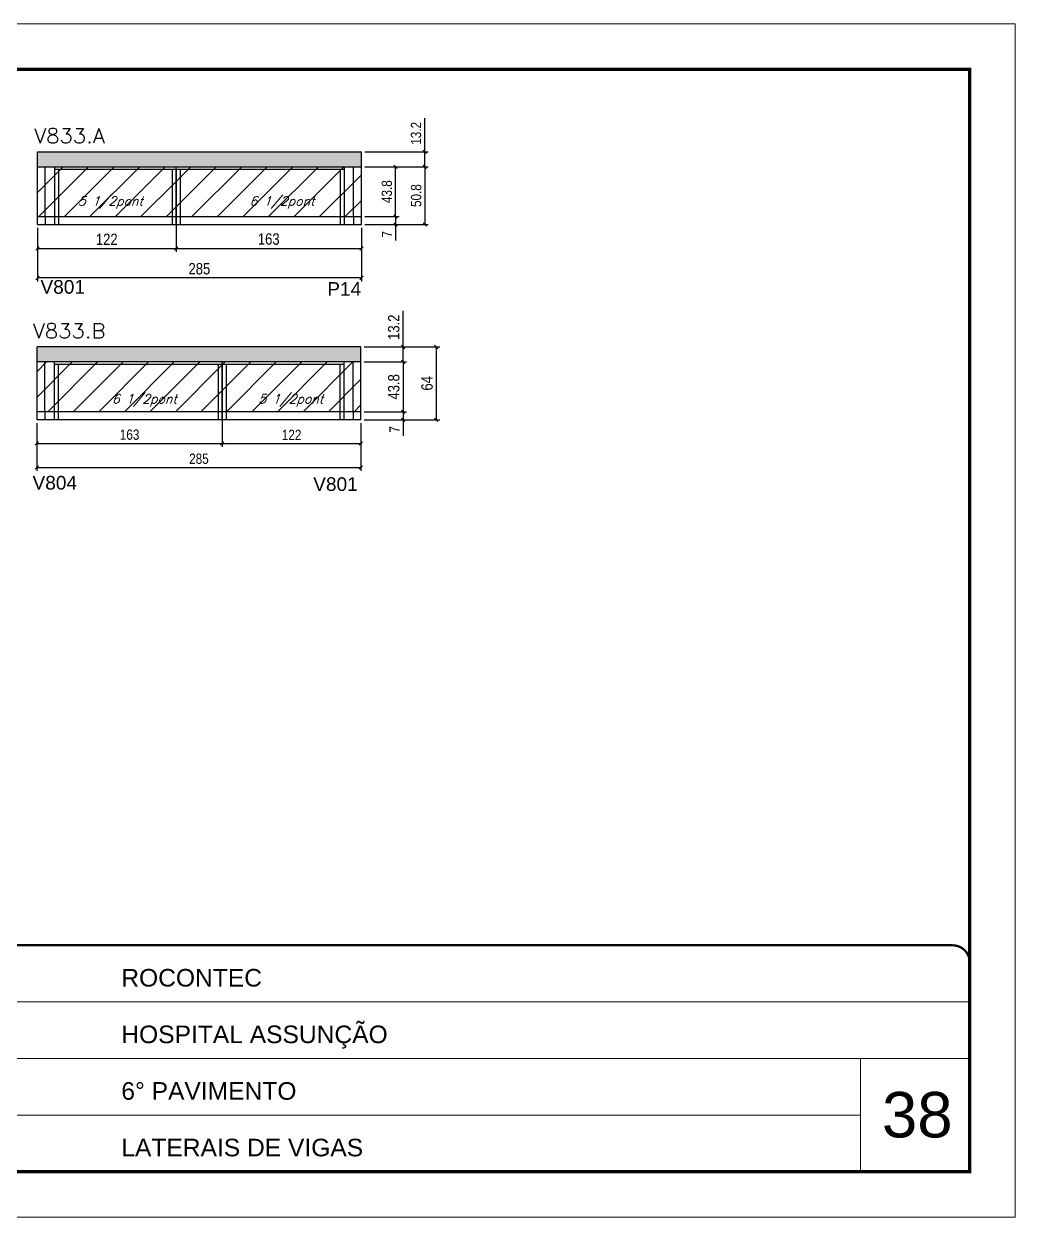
# Model space of a CAD drawing. Extents: x -20960 to -5926, y -2106 to 21915.
# Drawn here: x -10009 to -9137, y 10528 to 11578 of the extents above; entities that cross this region are included whole.
import ezdxf

# ---------------------------------------------------------------- set-up
doc = ezdxf.new("R2010")
doc.units = 0
doc.linetypes.add('CONTINUO', pattern=[0])
doc.linetypes.add('DASHED', pattern=[0.75, 0.5, -0.25])
for name, color, linetype in [('5', 5, 'Continuous'), ('COTA', 241, 'Continuous'), ('Painéis', 200, 'Continuous'), ('Reaproveitamento', 251, 'Continuous'), ('SARR_2.2x7', 40, 'Continuous'), ('SARR_3.5x7', 81, 'Continuous'), ('texto', 7, 'Continuous')]:
    doc.layers.add(name, color=color, linetype=linetype)
for name, color, linetype, lineweight in [('CARIMBO', 255, 'Continuous', 9), ('Folhas', 255, 'Continuous', 9), ('SARRAFO DE PRESSAO', 251, 'DASHED', 9), ('Texto Seção', 7, 'Continuous', 15)]:
    doc.layers.add(name, color=color, linetype=linetype, lineweight=lineweight)
doc.styles.add('ARIAL', font='arial.ttf')
doc.styles.add('COTA TECNICA', font='techl___.ttf', dxfattribs={"height": 10})
doc.styles.add('COTA TECNICA-50', font='techl___.ttf', dxfattribs={"height": 9})
doc.styles.add('REGUA-120', font='ROMANS.shx', dxfattribs={"height": 15})
doc.styles.add('Romans', font='romans.shx')
doc.styles.get("Standard").update_dxf_attribs({"font": 'arial.ttf'})
doc.dimstyles.new('COTA PAINEL-50', dxfattribs={"dimtxt": 9, "dimasz": 3, "dimexe": 3, "dimexo": 3, "dimgap": 3, "dimtad": 1, "dimdec": 1, "dimzin": 12, "dimdsep": 46, "dimtxsty": 'COTA TECNICA-50', "dimblk1": 'OBLIQUE', "dimblk2": 'OBLIQUE', "dimsah": 1, "dimcen": 0.9, "dimclrd": 4, "dimclre": 4, "dimclrt": 240, "dimadec": 1, "dimazin": 3, "dimtfac": 1, "dimtdec": 1, "dimtmove": 0, "dimatfit": 3, "dimfxl": 1, "dimtolj": 1, "dimtzin": 12, "dimarcsym": 0})
doc.dimstyles.new('PAINEL', dxfattribs={"dimtxt": 10, "dimasz": 3, "dimexe": 3, "dimexo": 3, "dimgap": 3, "dimtad": 1, "dimdec": 1, "dimzin": 12, "dimdsep": 46, "dimtxsty": 'COTA TECNICA', "dimblk1": 'OBLIQUE', "dimblk2": 'OBLIQUE', "dimsah": 1, "dimcen": 0.9, "dimclrd": 4, "dimclre": 4, "dimclrt": 240, "dimadec": 1, "dimazin": 3, "dimtfac": 1, "dimtdec": 1, "dimtmove": 0, "dimatfit": 3, "dimfxl": 1, "dimtolj": 1, "dimtzin": 12, "dimarcsym": 0})
pattern_1 = [(45, (1585, 0), (-11.22532, 11.22532), [])]

# ---------------------------------------------------------------- blocks, each defined once
blk = doc.blocks.new('9999999999')
at = {"color": 30, "linetype": 'CONTINUO'}
for p, q in [((98564.6, 34379.6), (99584, 34379.6)), ((98564.6, 34329.8), (99488, 34329.8)), ((99584, 34329.8), (99488, 34329.8)), ((99488, 34329.8), (99488, 34230.2)), ((98564.6, 34280), (99488, 34280))]:
    blk.add_line(p, q, dxfattribs=at)
at = {"color": 30, "linetype": 'CONTINUO', "const_width": 2}
blk.add_lwpolyline([(99584, 34230.2), (99584, 34414.4, 0.414214), (99569, 34429.4), (98229, 34429.4, 0.414214), (98214, 34414.4), (98214, 34245.2, 0.414214), (98229, 34230.2), (99584, 34230.2)], format="xyb", dxfattribs=at)
at = {"layer": 'Folhas'}
blk.add_lwpolyline([(98139, 34190.2), (99624, 34190.2), (99624, 35240.2), (98139, 35240.2)], close=True, dxfattribs=at)
at = {"layer": 'Folhas', "color": 30, "const_width": 3}
blk.add_lwpolyline([(98214, 34230.2), (99584, 34230.2), (99584, 35200.2), (98214, 35200.2)], close=True, dxfattribs=at)
at = {"color": 7, "linetype": 'Continuous', "ltscale": 5, "style": 'ARIAL'}
for s, height, p in [('ROCONTEC', 15.48, (98837.7, 34393.1)), ('HOSPITAL ASSUNÇÃO', 15.483, (98837.7, 34343.3)), ('6° PAVIMENTO', 15.483, (98837.7, 34293.5)), ('LATERAIS DE VIGAS', 15.483, (98837.7, 34243.7))]:
    blk.add_text(s, height=height, dxfattribs=at).set_placement(p)
blk = doc.blocks.new('_Oblique')
at = {"color": 0, "linetype": 'ByBlock', "lineweight": -2}
blk.add_line((-0.5, -0.5), (0.5, 0.5), dxfattribs=at)
blk = doc.blocks.new('*D1386')
at = {"layer": 'COTA', "color": 4, "lineweight": -2, "ltscale": 25, "transparency": 16777216}
for p, q in [((-9997.1, 11398.7), (-9997.1, 11351.6)), ((-9712.1, 11398.7), (-9712.1, 11351.6)), ((-9712.1, 11354.6), (-9997.1, 11354.6))]:
    blk.add_line(p, q, dxfattribs=at)
at = {"layer": 'Defpoints', "color": 0, "ltscale": 25, "transparency": 16777216}
for p in [(-9997.1, 11401.7), (-9712.1, 11401.7), (-9997.1, 11354.6)]:
    blk.add_point(p, dxfattribs=at)
at = {"layer": 'COTA', "color": 4, "lineweight": -2, "ltscale": 25, "transparency": 16777216, "xscale": 3, "yscale": 3, "zscale": 3, "rotation": 180}
blk.add_blockref('_Oblique', (-9997.1, 11354.6), dxfattribs=at)
at = {"layer": 'COTA', "color": 4, "lineweight": -2, "ltscale": 25, "transparency": 16777216, "xscale": 3, "yscale": 3, "zscale": 3}
blk.add_blockref('_Oblique', (-9712.1, 11354.6), dxfattribs=at)
at = {"layer": 'COTA', "color": 240, "ltscale": 25, "transparency": 16777216, "insert": (-9854.6, 11362.7), "char_height": 10, "attachment_point": 5, "style": 'COTA TECNICA'}
blk.add_mtext('\\A1;285', dxfattribs=at)
blk = doc.blocks.new('*D1387')
at = {"layer": 'COTA', "color": 4, "lineweight": -2, "ltscale": 25, "transparency": 16777216}
for p, q in [((-9875.1, 11405.7), (-9875.1, 11377.6)), ((-9997.1, 11380.6), (-9875.1, 11380.6)), ((-9997.1, 11378.7), (-9997.1, 11377.6))]:
    blk.add_line(p, q, dxfattribs=at)
at = {"layer": 'Defpoints', "color": 0, "ltscale": 25, "transparency": 16777216}
for p in [(-9875.1, 11408.7), (-9997.1, 11381.7), (-9875.1, 11380.6)]:
    blk.add_point(p, dxfattribs=at)
at = {"layer": 'COTA', "color": 4, "lineweight": -2, "ltscale": 25, "transparency": 16777216, "xscale": 3, "yscale": 3, "zscale": 3, "rotation": 180}
blk.add_blockref('_Oblique', (-9997.1, 11380.6), dxfattribs=at)
at = {"layer": 'COTA', "color": 4, "lineweight": -2, "ltscale": 25, "transparency": 16777216, "xscale": 3, "yscale": 3, "zscale": 3}
blk.add_blockref('_Oblique', (-9875.1, 11380.6), dxfattribs=at)
at = {"layer": 'COTA', "color": 240, "ltscale": 25, "transparency": 16777216, "insert": (-9936.1, 11388.6), "char_height": 10, "attachment_point": 5, "style": 'COTA TECNICA'}
blk.add_mtext('\\A1;122', dxfattribs=at)
blk = doc.blocks.new('*D1388')
at = {"layer": 'COTA', "color": 4, "lineweight": -2, "ltscale": 25, "transparency": 16777216}
for p, q in [((-9875.1, 11405.7), (-9875.1, 11377.6)), ((-9712.1, 11398.7), (-9712.1, 11377.6)), ((-9875.1, 11380.6), (-9712.1, 11380.6))]:
    blk.add_line(p, q, dxfattribs=at)
at = {"layer": 'Defpoints', "color": 0, "ltscale": 25, "transparency": 16777216}
for p in [(-9875.1, 11408.7), (-9712.1, 11401.7), (-9712.1, 11380.6)]:
    blk.add_point(p, dxfattribs=at)
at = {"layer": 'COTA', "color": 4, "lineweight": -2, "ltscale": 25, "transparency": 16777216, "xscale": 3, "yscale": 3, "zscale": 3, "rotation": 180}
blk.add_blockref('_Oblique', (-9875.1, 11380.6), dxfattribs=at)
at = {"layer": 'COTA', "color": 4, "lineweight": -2, "ltscale": 25, "transparency": 16777216, "xscale": 3, "yscale": 3, "zscale": 3}
blk.add_blockref('_Oblique', (-9712.1, 11380.6), dxfattribs=at)
at = {"layer": 'COTA', "color": 240, "ltscale": 25, "transparency": 16777216, "insert": (-9793.6, 11388.8), "char_height": 10, "attachment_point": 5, "style": 'COTA TECNICA'}
blk.add_mtext('\\A1;163', dxfattribs=at)
blk = doc.blocks.new('*D1437')
at = {"layer": 'COTA', "color": 4, "lineweight": -2, "transparency": 16777216}
for p, q in [((-9709.1, 11452.5), (-9679, 11452.5)), ((-9682, 11408.7), (-9682, 11452.5)), ((-9709.1, 11408.7), (-9679, 11408.7))]:
    blk.add_line(p, q, dxfattribs=at)
at = {"layer": 'Defpoints', "color": 0, "transparency": 16777216}
for p in [(-9712.1, 11452.5), (-9682, 11452.5), (-9712.1, 11408.7)]:
    blk.add_point(p, dxfattribs=at)
at = {"layer": 'COTA', "color": 4, "lineweight": -2, "transparency": 16777216, "xscale": 3, "yscale": 3, "zscale": 3}
for p, rotation in [((-9682, 11452.5), 90), ((-9682, 11408.7), 270)]:
    blk.add_blockref('_Oblique', p, dxfattribs=dict(at, rotation=rotation))
at = {"layer": 'COTA', "color": 240, "transparency": 16777216, "insert": (-9689.7, 11430.6), "char_height": 9, "attachment_point": 5, "rotation": 90, "style": 'COTA TECNICA-50'}
blk.add_mtext('\\A1;43.8', dxfattribs=at)
blk = doc.blocks.new('*D1438')
at = {"layer": 'COTA', "color": 4, "lineweight": -2, "transparency": 16777216}
for p, q in [((-9656.3, 11465.7), (-9656.3, 11495.1)), ((-9709.1, 11465.7), (-9653.3, 11465.7)), ((-9656.3, 11452.5), (-9656.3, 11465.7)), ((-9709.1, 11452.5), (-9653.3, 11452.5))]:
    blk.add_line(p, q, dxfattribs=at)
at = {"layer": 'Defpoints', "color": 0, "transparency": 16777216}
for p in [(-9712.1, 11465.7), (-9656.3, 11465.7), (-9712.1, 11452.5)]:
    blk.add_point(p, dxfattribs=at)
at = {"layer": 'COTA', "color": 4, "lineweight": -2, "transparency": 16777216, "xscale": 3, "yscale": 3, "zscale": 3}
for p, rotation in [((-9656.3, 11465.7), 90), ((-9656.3, 11452.5), 270)]:
    blk.add_blockref('_Oblique', p, dxfattribs=dict(at, rotation=rotation))
at = {"layer": 'COTA', "color": 240, "transparency": 16777216, "insert": (-9664, 11481.9), "char_height": 9, "attachment_point": 5, "rotation": 90, "style": 'COTA TECNICA-50'}
blk.add_mtext('\\A1;13.2', dxfattribs=at)
blk = doc.blocks.new('*D1439')
at = {"layer": 'COTA', "color": 4, "lineweight": -2, "ltscale": 25, "transparency": 16777216}
for p, q in [((-9709.5, 11280.7), (-9672.3, 11280.7)), ((-9675.3, 11280.7), (-9675.3, 11236.9)), ((-9709.5, 11236.9), (-9672.3, 11236.9))]:
    blk.add_line(p, q, dxfattribs=at)
at = {"layer": 'Defpoints', "color": 0, "ltscale": 25, "transparency": 16777216}
for p in [(-9712.5, 11280.7), (-9712.5, 11236.9), (-9675.3, 11236.9)]:
    blk.add_point(p, dxfattribs=at)
at = {"layer": 'COTA', "color": 4, "lineweight": -2, "ltscale": 25, "transparency": 16777216, "xscale": 3, "yscale": 3, "zscale": 3}
for p, rotation in [((-9675.3, 11280.7), 90), ((-9675.3, 11236.9), 270)]:
    blk.add_blockref('_Oblique', p, dxfattribs=dict(at, rotation=rotation))
at = {"layer": 'COTA', "color": 240, "ltscale": 25, "transparency": 16777216, "insert": (-9683.6, 11258.8), "char_height": 10, "attachment_point": 5, "rotation": 90, "style": 'COTA TECNICA'}
blk.add_mtext('\\A1;43.8', dxfattribs=at)
blk = doc.blocks.new('*D1440')
at = {"layer": 'COTA', "color": 4, "lineweight": -2, "ltscale": 25, "transparency": 16777216}
for p, q in [((-9675.3, 11293.9), (-9675.3, 11325.6)), ((-9709.5, 11293.9), (-9672.3, 11293.9)), ((-9675.3, 11280.7), (-9675.3, 11293.9)), ((-9709.5, 11280.7), (-9672.3, 11280.7))]:
    blk.add_line(p, q, dxfattribs=at)
at = {"layer": 'Defpoints', "color": 0, "ltscale": 25, "transparency": 16777216}
for p in [(-9712.5, 11293.9), (-9675.3, 11293.9), (-9712.5, 11280.7)]:
    blk.add_point(p, dxfattribs=at)
at = {"layer": 'COTA', "color": 4, "lineweight": -2, "ltscale": 25, "transparency": 16777216, "xscale": 3, "yscale": 3, "zscale": 3}
for p, rotation in [((-9675.3, 11293.9), 90), ((-9675.3, 11280.7), 270)]:
    blk.add_blockref('_Oblique', p, dxfattribs=dict(at, rotation=rotation))
at = {"layer": 'COTA', "color": 240, "ltscale": 25, "transparency": 16777216, "insert": (-9683.6, 11311.3), "char_height": 10, "attachment_point": 5, "rotation": 90, "style": 'COTA TECNICA'}
blk.add_mtext('\\A1;13.2', dxfattribs=at)
blk = doc.blocks.new('*D1441')
at = {"layer": 'COTA', "color": 4, "lineweight": -2, "ltscale": 25, "transparency": 16777216}
for p, q in [((-9709.5, 11293.9), (-9643.2, 11293.9)), ((-9646.2, 11293.9), (-9646.2, 11229.9)), ((-9709.5, 11229.9), (-9643.2, 11229.9))]:
    blk.add_line(p, q, dxfattribs=at)
at = {"layer": 'Defpoints', "color": 0, "ltscale": 25, "transparency": 16777216}
for p in [(-9712.5, 11293.9), (-9712.5, 11229.9), (-9646.2, 11229.9)]:
    blk.add_point(p, dxfattribs=at)
at = {"layer": 'COTA', "color": 4, "lineweight": -2, "ltscale": 25, "transparency": 16777216, "xscale": 3, "yscale": 3, "zscale": 3}
for p, rotation in [((-9646.2, 11293.9), 90), ((-9646.2, 11229.9), 270)]:
    blk.add_blockref('_Oblique', p, dxfattribs=dict(at, rotation=rotation))
at = {"layer": 'COTA', "color": 240, "ltscale": 25, "transparency": 16777216, "insert": (-9654.3, 11261.9), "char_height": 10, "attachment_point": 5, "rotation": 90, "style": 'COTA TECNICA'}
blk.add_mtext('\\A1;64', dxfattribs=at)
blk = doc.blocks.new('*D1442')
at = {"layer": 'COTA', "color": 4, "lineweight": -2, "transparency": 16777216}
for p, q in [((-9997.5, 11226.9), (-9997.5, 11206)), ((-9834.5, 11233.9), (-9834.5, 11206)), ((-9997.5, 11209), (-9834.5, 11209))]:
    blk.add_line(p, q, dxfattribs=at)
at = {"layer": 'Defpoints', "color": 0, "transparency": 16777216}
for p in [(-9834.5, 11236.9), (-9997.5, 11229.9), (-9834.5, 11209)]:
    blk.add_point(p, dxfattribs=at)
at = {"layer": 'COTA', "color": 4, "lineweight": -2, "transparency": 16777216, "xscale": 3, "yscale": 3, "zscale": 3, "rotation": 180}
blk.add_blockref('_Oblique', (-9997.5, 11209), dxfattribs=at)
at = {"layer": 'COTA', "color": 4, "lineweight": -2, "transparency": 16777216, "xscale": 3, "yscale": 3, "zscale": 3}
blk.add_blockref('_Oblique', (-9834.5, 11209), dxfattribs=at)
at = {"layer": 'COTA', "color": 240, "transparency": 16777216, "insert": (-9916, 11216.7), "char_height": 9, "attachment_point": 5, "style": 'COTA TECNICA-50'}
blk.add_mtext('\\A1;163', dxfattribs=at)
blk = doc.blocks.new('*D1390')
at = {"layer": 'COTA', "color": 4, "lineweight": -2, "transparency": 16777216}
for p, q in [((-9834.5, 11233.9), (-9834.5, 11206)), ((-9712.5, 11226.9), (-9712.5, 11206)), ((-9834.5, 11209), (-9712.5, 11209))]:
    blk.add_line(p, q, dxfattribs=at)
at = {"layer": 'Defpoints', "color": 0, "transparency": 16777216}
for p in [(-9834.5, 11236.9), (-9712.5, 11229.9), (-9712.5, 11209)]:
    blk.add_point(p, dxfattribs=at)
at = {"layer": 'COTA', "color": 4, "lineweight": -2, "transparency": 16777216, "xscale": 3, "yscale": 3, "zscale": 3, "rotation": 180}
blk.add_blockref('_Oblique', (-9834.5, 11209), dxfattribs=at)
at = {"layer": 'COTA', "color": 4, "lineweight": -2, "transparency": 16777216, "xscale": 3, "yscale": 3, "zscale": 3}
blk.add_blockref('_Oblique', (-9712.5, 11209), dxfattribs=at)
at = {"layer": 'COTA', "color": 240, "transparency": 16777216, "insert": (-9773.5, 11216.5), "char_height": 9, "attachment_point": 5, "style": 'COTA TECNICA-50'}
blk.add_mtext('\\A1;122', dxfattribs=at)
blk = doc.blocks.new('*D1391')
at = {"layer": 'COTA', "color": 4, "lineweight": -2, "transparency": 16777216}
for p, q in [((-9997.5, 11226.9), (-9997.5, 11184.9)), ((-9712.5, 11226.9), (-9712.5, 11184.9)), ((-9997.5, 11187.9), (-9712.5, 11187.9))]:
    blk.add_line(p, q, dxfattribs=at)
at = {"layer": 'Defpoints', "color": 0, "transparency": 16777216}
for p in [(-9997.5, 11229.9), (-9712.5, 11229.9), (-9712.5, 11187.9)]:
    blk.add_point(p, dxfattribs=at)
at = {"layer": 'COTA', "color": 4, "lineweight": -2, "transparency": 16777216, "xscale": 3, "yscale": 3, "zscale": 3, "rotation": 180}
blk.add_blockref('_Oblique', (-9997.5, 11187.9), dxfattribs=at)
at = {"layer": 'COTA', "color": 4, "lineweight": -2, "transparency": 16777216, "xscale": 3, "yscale": 3, "zscale": 3}
blk.add_blockref('_Oblique', (-9712.5, 11187.9), dxfattribs=at)
at = {"layer": 'COTA', "color": 240, "transparency": 16777216, "insert": (-9855, 11195.5), "char_height": 9, "attachment_point": 5, "style": 'COTA TECNICA-50'}
blk.add_mtext('\\A1;285', dxfattribs=at)
blk = doc.blocks.new('*D1433')
at = {"layer": 'COTA', "color": 4, "lineweight": -2, "transparency": 16777216}
for p, q in [((-9709.5, 11236.9), (-9672.3, 11236.9)), ((-9675.3, 11236.9), (-9675.3, 11229.9)), ((-9709.5, 11229.9), (-9672.3, 11229.9)), ((-9675.3, 11229.9), (-9675.3, 11215.7))]:
    blk.add_line(p, q, dxfattribs=at)
at = {"layer": 'Defpoints', "color": 0, "transparency": 16777216}
for p in [(-9712.5, 11236.9), (-9712.5, 11229.9), (-9675.3, 11229.9)]:
    blk.add_point(p, dxfattribs=at)
at = {"layer": 'COTA', "color": 4, "lineweight": -2, "transparency": 16777216, "xscale": 3, "yscale": 3, "zscale": 3}
for p, rotation in [((-9675.3, 11236.9), 90), ((-9675.3, 11229.9), 270)]:
    blk.add_blockref('_Oblique', p, dxfattribs=dict(at, rotation=rotation))
at = {"layer": 'COTA', "color": 240, "transparency": 16777216, "insert": (-9682.9, 11221.3), "char_height": 9, "attachment_point": 5, "rotation": 90, "style": 'COTA TECNICA-50'}
blk.add_mtext('\\A1;7', dxfattribs=at)
blk = doc.blocks.new('*D1434')
at = {"layer": 'COTA', "color": 4, "lineweight": -2, "transparency": 16777216}
for p, q in [((-9709.1, 11408.7), (-9679, 11408.7)), ((-9682, 11408.7), (-9682, 11401.7)), ((-9709.1, 11401.7), (-9679, 11401.7)), ((-9682, 11401.7), (-9682, 11387.5))]:
    blk.add_line(p, q, dxfattribs=at)
at = {"layer": 'Defpoints', "color": 0, "transparency": 16777216}
for p in [(-9712.1, 11408.7), (-9712.1, 11401.7), (-9682, 11401.7)]:
    blk.add_point(p, dxfattribs=at)
at = {"layer": 'COTA', "color": 4, "lineweight": -2, "transparency": 16777216, "xscale": 3, "yscale": 3, "zscale": 3}
for p, rotation in [((-9682, 11408.7), 90), ((-9682, 11401.7), 270)]:
    blk.add_blockref('_Oblique', p, dxfattribs=dict(at, rotation=rotation))
at = {"layer": 'COTA', "color": 240, "transparency": 16777216, "insert": (-9689.6, 11393.1), "char_height": 9, "attachment_point": 5, "rotation": 90, "style": 'COTA TECNICA-50'}
blk.add_mtext('\\A1;7', dxfattribs=at)
blk = doc.blocks.new('*D1435')
at = {"layer": 'COTA', "color": 4, "lineweight": -2, "transparency": 16777216}
for p, q in [((-9709.1, 11452.5), (-9653.3, 11452.5)), ((-9656.3, 11452.5), (-9656.3, 11401.7)), ((-9709.1, 11401.7), (-9653.3, 11401.7))]:
    blk.add_line(p, q, dxfattribs=at)
at = {"layer": 'Defpoints', "color": 0, "transparency": 16777216}
for p in [(-9712.1, 11452.5), (-9712.1, 11401.7), (-9656.3, 11401.7)]:
    blk.add_point(p, dxfattribs=at)
at = {"layer": 'COTA', "color": 4, "lineweight": -2, "transparency": 16777216, "xscale": 3, "yscale": 3, "zscale": 3}
for p, rotation in [((-9656.3, 11452.5), 90), ((-9656.3, 11401.7), 270)]:
    blk.add_blockref('_Oblique', p, dxfattribs=dict(at, rotation=rotation))
at = {"layer": 'COTA', "color": 240, "transparency": 16777216, "insert": (-9663.9, 11427.1), "char_height": 9, "attachment_point": 5, "rotation": 90, "style": 'COTA TECNICA-50'}
blk.add_mtext('\\A1;50.8', dxfattribs=at)

msp = doc.modelspace()

# ---------------------------------------------------------------- hatches: boundary and pattern name
at = {"layer": 'COTA', "linetype": 'ByBlock'}
h = msp.add_hatch(dxfattribs=at)
h.set_pattern_fill('AR-CONC', color=256, scale=0.03)
h.set_pattern_definition([(50, (-3183.5, -5742.8755), (5.4655401, -0.4781726), [0.5715, -6.2865]), (355, (-3183.5, -5742.8755), (-1.0573026, 5.7317054), [0.4572, -5.0292175]), (100.451445, (-3183.0445, -5742.9154), (4.4082374, 5.2535326), [0.4857003, -5.3427073]), (46.1842, (-3183.5, -5741.3515), (8.1323712, -1.2612698), [0.85725, -9.42975]), (96.63556, (-3182.822, -5741.457), (7.122124, 7.4227837), [0.7285507, -8.0140682]), (351.18415, (-3183.5, -5741.3515), (7.122124, 7.4227837), [0.685799, -7.543792]), (21, (-3182.738, -5741.7325), (4.5484317, -3.067956), [0.5715, -6.2865]), (326, (-3182.738, -5741.7325), (1.8540609, 5.525639), [0.4572, -5.0292]), (71.451445, (-3182.359, -5741.988), (6.4024926, 2.457683), [0.4857003, -5.3426981]), (37.5, (-3183.5, -5742.8755), (0.0926581, 2.53665117), [0, -4.96824, 0, -5.1054, 0, -5.04825]), (7.5, (-3183.5, -5742.8755), (2.00458988, 3.00541724), [0, -2.91084, 0, -4.85394, 0, -1.92405]), (327.5, (-3185.1993, -5742.8755), (4.06771786, -0.17186232), [0, -1.905, 0, -5.9436, 0, -7.8867]), (317.5, (-3185.9613, -5742.8755), (4.44387544, 0.7627947), [0, -2.4765, 0, -3.94716, 0, -5.6007])])
h.paths.add_polyline_path([(-9712.13, 11452.45), (-9712.13, 11465.65), (-9997.13, 11465.65), (-9997.13, 11452.45)])
h = msp.add_hatch(dxfattribs=at)
h.set_pattern_fill('AR-CONC', color=256, scale=0.03)
h.set_pattern_definition([(50, (1585, 0), (5.4655401, -0.4781726), [0.5715, -6.2865]), (355, (1585, 0), (-1.0573026, 5.7317054), [0.4572, -5.0292175]), (100.451445, (1585.4555, -0.04), (4.4082374, 5.2535326), [0.4857003, -5.3427073]), (46.1842, (1585, 1.524), (8.1323712, -1.2612698), [0.85725, -9.42975]), (96.63556, (1585.678, 1.419), (7.122124, 7.4227837), [0.7285507, -8.0140682]), (351.18415, (1585, 1.524), (7.122124, 7.4227837), [0.685799, -7.543792]), (21, (1585.762, 1.143), (4.5484317, -3.067956), [0.5715, -6.2865]), (326, (1585.762, 1.143), (1.8540609, 5.525639), [0.4572, -5.0292]), (71.451445, (1586.141, 0.8873), (6.4024926, 2.457683), [0.4857003, -5.3426981]), (37.5, (1585, 0), (0.0926581, 2.53665117), [0, -4.96824, 0, -5.1054, 0, -5.04825]), (7.5, (1585, 0), (2.00458988, 3.00541724), [0, -2.91084, 0, -4.85394, 0, -1.92405]), (327.5, (1583.3007, 0), (4.06771786, -0.17186232), [0, -1.905, 0, -5.9436, 0, -7.8867]), (317.5, (1582.5387, 0), (4.44387544, 0.7627947), [0, -2.4765, 0, -3.94716, 0, -5.6007])])
h.paths.add_polyline_path([(-9712.45, 11293.9), (-9997.45, 11293.9), (-9997.45, 11280.7), (-9712.45, 11280.7)])
at = {"layer": 'Reaproveitamento', "transparency": 33554684}
h = msp.add_hatch(dxfattribs=at)
h.set_pattern_fill('ANSI31', color=256, scale=5)
h.set_pattern_definition(pattern_1)
h.paths.add_polyline_path([(-9875.13, 11452.45), (-9997.13, 11452.45), (-9997.13, 11408.65), (-9875.13, 11408.65)])
h = msp.add_hatch(dxfattribs=at)
h.set_pattern_fill('ANSI31', color=256, scale=5)
h.set_pattern_definition(pattern_1)
h.paths.add_polyline_path([(-9712.13, 11452.45), (-9875.13, 11452.45), (-9875.13, 11408.65), (-9712.13, 11408.65)])
h = msp.add_hatch(dxfattribs=at)
h.set_pattern_fill('ANSI31', color=256, scale=5)
h.set_pattern_definition(pattern_1)
h.paths.add_polyline_path([(-9834.45, 11280.7), (-9997.45, 11280.7), (-9997.45, 11236.9), (-9834.45, 11236.9)])
h = msp.add_hatch(dxfattribs=at)
h.set_pattern_fill('ANSI31', color=256, scale=5)
h.set_pattern_definition(pattern_1)
h.paths.add_polyline_path([(-9712.45, 11280.7), (-9834.45, 11280.7), (-9834.45, 11236.9), (-9712.45, 11236.9)])

# ---------------------------------------------------------------- linework, layer by layer
at = {"layer": 'COTA', "linetype": 'ByBlock'}
for p, q in [((-9997.13, 11465.65), (-9712.13, 11465.65)), ((-9997.13, 11452.45), (-9997.13, 11465.65)), ((-9712.13, 11452.45), (-9712.13, 11465.65)), ((-9712.45, 11293.9), (-9997.45, 11293.9)), ((-9997.45, 11280.7), (-9997.45, 11293.9)), ((-9712.45, 11280.7), (-9712.45, 11293.9))]:
    msp.add_line(p, q, dxfattribs=at)
at = {"layer": 'Painéis'}
for p, q in [((-9997.13, 11452.45), (-9712.13, 11452.45)), ((-9997.13, 11408.65), (-9712.13, 11408.65)), ((-9997.13, 11401.65), (-9712.13, 11401.65)), ((-9712.45, 11280.7), (-9997.45, 11280.7)), ((-9712.45, 11236.9), (-9997.45, 11236.9)), ((-9712.45, 11229.9), (-9997.45, 11229.9))]:
    msp.add_line(p, q, dxfattribs=at)
at = {"layer": 'Painéis', "ltscale": 25}
for p, q in [((-9997.13, 11401.65), (-9997.13, 11452.45)), ((-9875.13, 11401.65), (-9875.13, 11452.45)), ((-9712.13, 11401.65), (-9712.13, 11452.45)), ((-9997.45, 11229.9), (-9997.45, 11280.7)), ((-9834.45, 11229.9), (-9834.45, 11280.7)), ((-9712.45, 11229.9), (-9712.45, 11280.7))]:
    msp.add_line(p, q, dxfattribs=at)
at = {"layer": 'SARR_2.2x7', "linetype": 'Continuous'}
for p, q in [((-9990.13, 11408.65), (-9990.13, 11452.45)), ((-9982.13, 11450.25), (-9875.13, 11450.25)), ((-9875.13, 11450.25), (-9727.13, 11450.25)), ((-9719.13, 11408.65), (-9719.13, 11452.45)), ((-9990.13, 11408.65), (-9990.13, 11401.65)), ((-9719.13, 11408.65), (-9719.13, 11401.65)), ((-9990.45, 11236.9), (-9990.45, 11280.7)), ((-9834.45, 11278.5), (-9982.45, 11278.5)), ((-9727.45, 11278.5), (-9834.45, 11278.5)), ((-9719.45, 11236.9), (-9719.45, 11280.7)), ((-9990.45, 11236.9), (-9990.45, 11229.9)), ((-9719.45, 11236.9), (-9719.45, 11229.9))]:
    msp.add_line(p, q, dxfattribs=at)
at = {"layer": 'SARR_3.5x7'}
for p, q in [((-9982.13, 11452.45), (-9982.13, 11401.65)), ((-9978.63, 11450.25), (-9978.63, 11401.65)), ((-9878.63, 11450.25), (-9878.63, 11401.65)), ((-9875.13, 11450.25), (-9875.13, 11401.65)), ((-9871.63, 11450.25), (-9871.63, 11401.65)), ((-9730.63, 11450.25), (-9730.63, 11401.65)), ((-9727.13, 11452.45), (-9727.13, 11401.65)), ((-9982.13, 11401.65), (-9978.63, 11401.65)), ((-9878.63, 11401.65), (-9871.63, 11401.65)), ((-9730.63, 11401.65), (-9727.13, 11401.65)), ((-9982.45, 11280.7), (-9982.45, 11229.9)), ((-9978.95, 11278.5), (-9978.95, 11229.9)), ((-9837.95, 11278.5), (-9837.95, 11229.9)), ((-9834.45, 11278.5), (-9834.45, 11229.9)), ((-9830.95, 11278.5), (-9830.95, 11229.9)), ((-9730.95, 11278.5), (-9730.95, 11229.9)), ((-9727.45, 11280.7), (-9727.45, 11229.9)), ((-9978.95, 11229.9), (-9982.45, 11229.9)), ((-9830.95, 11229.9), (-9837.95, 11229.9)), ((-9727.45, 11229.9), (-9730.95, 11229.9))]:
    msp.add_line(p, q, dxfattribs=at)

# ---------------------------------------------------------------- block references
at = {"layer": 'SARRAFO DE PRESSAO', "color": 6, "linetype": 'ByBlock'}
msp.add_blockref('9999999999', (-108760.98, -23661.99), dxfattribs=at)

# ---------------------------------------------------------------- texts
at = {"layer": '5', "linetype": 'Continuous'}
for s, rotation, p in [('V801', 359.99996, (-9994.39, 11340.76)), ('P14', 359.99996, (-9742.1, 11338.97)), ('V804', 0.00004, (-10001.38, 11168.44)), ('V801', 0.00004, (-9754.46, 11167.22))]:
    msp.add_text(s, height=12, rotation=rotation, dxfattribs=at).set_placement(p)
at = {"layer": 'CARIMBO', "style": 'ARIAL'}
msp.add_text('38', height=40, dxfattribs=at).set_placement((-9254.14, 10598.36))
at = {"layer": 'texto', "color": 2, "char_height": 8, "attachment_point": 5, "style": 'Romans'}
for s, insert in [('{\\Q19;\\C256;5 1/2pont}', (-9932.85, 11421.01)), ('{\\Q19;\\C256;6 1/2pont}', (-9781.9, 11421.01)), ('{\\Q19;\\C256;6 1/2pont}', (-9903.01, 11246.93)), ('{\\Q19;\\C256;5 1/2pont}', (-9774.19, 11246.93))]:
    msp.add_mtext(s, dxfattribs=dict(at, insert=insert))
at = {"layer": 'Texto Seção', "style": 'REGUA-120', "width": 1.05}
for s, p in [('V833.A', (-9999.8, 11473.27)), ('V833.B', (-10001.05, 11301.52))]:
    msp.add_text(s, height=13, dxfattribs=at).set_placement(p)

# ---------------------------------------------------------------- dimensions: what is measured, and where the dimension line sits
at = {"layer": 'COTA'}
for base, p1, p2, picture, middle in [((-9656.28, 11465.65), (-9712.13, 11452.45), (-9712.13, 11465.65), '*D1438', (-9663.98, 11481.88)), ((-9681.99, 11452.45), (-9712.13, 11408.65), (-9712.13, 11452.45), '*D1437', (-9689.71, 11430.55)), ((-9656.28, 11401.65), (-9712.13, 11452.45), (-9712.13, 11401.65), '*D1435', (-9663.9, 11427.05)), ((-9681.99, 11401.65), (-9712.13, 11408.65), (-9712.13, 11401.65), '*D1434', (-9689.56, 11393.07)), ((-9675.35, 11229.9), (-9712.45, 11236.9), (-9712.45, 11229.9), '*D1433', (-9682.91, 11221.32))]:
    dim = msp.add_linear_dim(base=base, p1=p1, p2=p2, angle=90, dimstyle='COTA PAINEL-50', dxfattribs=at)
    dim.commit()
    dim.dimension.update_dxf_attribs({"geometry": picture, "text_midpoint": middle})
at = {"layer": 'COTA', "ltscale": 25}
for base, p1, p2, picture, middle in [((-9875.13, 11380.56), (-9997.13, 11381.65), (-9875.13, 11408.65), '*D1387', (-9936.13, 11388.62)), ((-9997.13, 11354.57), (-9712.13, 11401.65), (-9997.13, 11401.65), '*D1386', (-9854.63, 11362.7))]:
    dim = msp.add_linear_dim(base=base, p1=p1, p2=p2, dimstyle='PAINEL', dxfattribs=at)
    dim.commit()
    dim.dimension.update_dxf_attribs({"geometry": picture, "text_midpoint": middle})
dim = msp.add_linear_dim(base=(-9712.13, 11380.56), p1=(-9875.13, 11408.65), p2=(-9712.13, 11401.65), dimstyle='PAINEL', override={"dimtmove": 1}, dxfattribs=at)
dim.commit()
dim.dimension.update_dxf_attribs({"geometry": '*D1388', "text_midpoint": (-9793.63, 11388.78)})
for base, p1, p2, picture, middle in [((-9675.35, 11293.9), (-9712.45, 11280.7), (-9712.45, 11293.9), '*D1440', (-9683.57, 11311.27)), ((-9646.16, 11229.9), (-9712.45, 11293.9), (-9712.45, 11229.9), '*D1441', (-9654.27, 11261.9)), ((-9675.35, 11236.9), (-9712.45, 11280.7), (-9712.45, 11236.9), '*D1439', (-9683.59, 11258.8))]:
    dim = msp.add_linear_dim(base=base, p1=p1, p2=p2, angle=90, dimstyle='PAINEL', dxfattribs=at)
    dim.commit()
    dim.dimension.update_dxf_attribs({"geometry": picture, "text_midpoint": middle})
at = {"layer": 'COTA', "color": 1}
for base, p1, p2, picture, middle in [((-9834.45, 11208.99), (-9997.45, 11229.9), (-9834.45, 11236.9), '*D1442', (-9915.95, 11216.69)), ((-9712.45, 11208.99), (-9834.45, 11236.9), (-9712.45, 11229.9), '*D1390', (-9773.45, 11216.54)), ((-9712.45, 11187.89), (-9997.45, 11229.9), (-9712.45, 11229.9), '*D1391', (-9854.95, 11195.51))]:
    dim = msp.add_linear_dim(base=base, p1=p1, p2=p2, dimstyle='COTA PAINEL-50', dxfattribs=at)
    dim.commit()
    dim.dimension.update_dxf_attribs({"geometry": picture, "text_midpoint": middle})

doc.saveas('drawing.dxf')
